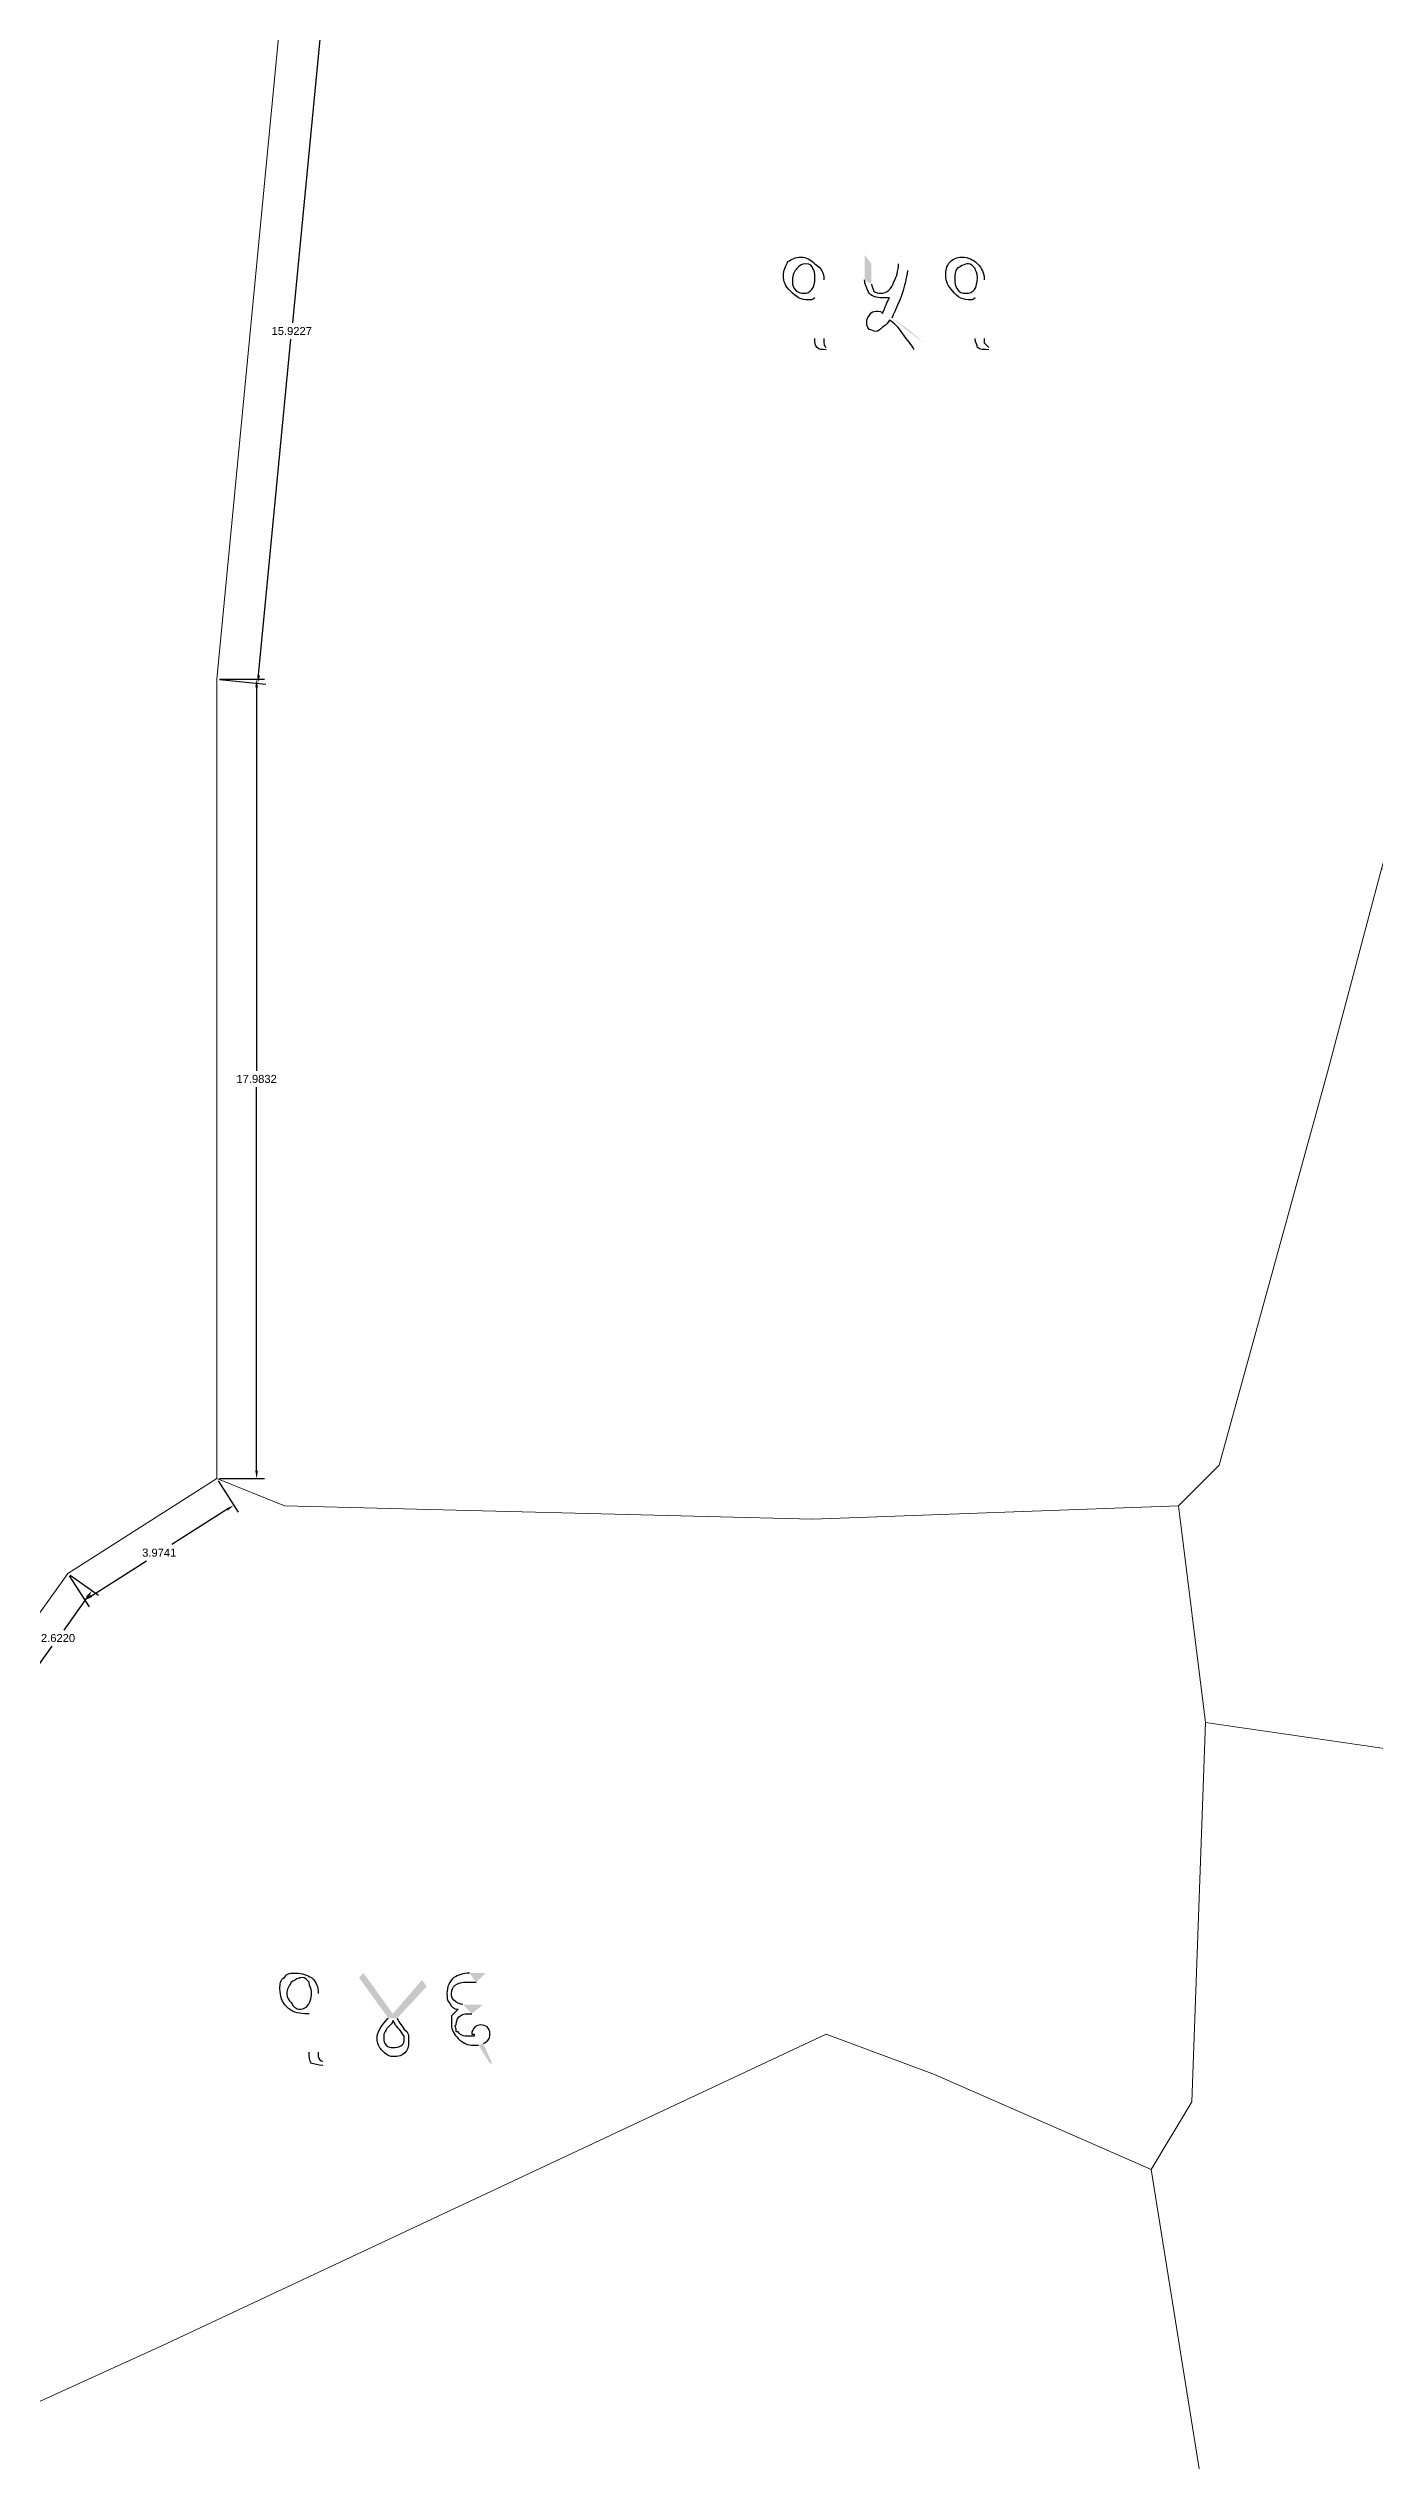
# Model space of a CAD drawing. Header units: metres. Extents: x 345912 to 349030, y 3061206 to 3061792.
# Drawn here: x 345958 to 345987.9, y 3061398.5 to 3061452.7 of the extents above; entities that cross this region are included whole.
import ezdxf

# ---------------------------------------------------------------- set-up
doc = ezdxf.new("R2010")
doc.units = ezdxf.units.M
doc.header["$MEASUREMENT"] = 0
doc.header["$PDMODE"] = 98
doc.header["$PDSIZE"] = 0.25
for name, color, linetype in [('Features', 5, 'Continuous'), ('PDF5_Geometry', 7, 'Continuous'), ('PDF5_Solid Fills', 7, 'Continuous')]:
    doc.layers.add(name, color=color, linetype=linetype)
doc.styles.get("Standard").update_dxf_attribs({"font": 'arial.ttf'})
doc.dimstyles.get("Standard").update_dxf_attribs({"dimtxt": 0.18, "dimasz": 0.18, "dimexe": 0.18, "dimexo": 0.0625, "dimgap": 0.09, "dimtad": 0, "dimtih": 1, "dimtoh": 1, "dimdec": 4, "dimzin": 0, "dimdsep": 46, "dimtxsty": 'Standard', "dimcen": 0.09, "dimadec": 0, "dimazin": 0, "dimtfac": 1, "dimtdec": 4, "dimtofl": 0, "dimtmove": 0, "dimatfit": 3, "dimfxl": 1, "dimtolj": 1, "dimtzin": 0, "dimarcsym": 0})

# ---------------------------------------------------------------- blocks, each defined once
blk = doc.blocks.new('*D17')
at = {"layer": 'Defpoints', "color": 0, "transparency": 16777216}
for p in [(345963.346, 3061454.382), (345964.272, 3061454.293), (345961.822, 3061438.533)]:
    blk.add_point(p, dxfattribs=at)
at = {"layer": 'Features', "color": 0, "lineweight": -2, "transparency": 16777216}
for p, q in [((345963.408, 3061454.376), (345964.451, 3061454.276)), ((345964.255, 3061454.114), (345963.527, 3061446.55)), ((345962.765, 3061438.623), (345963.492, 3061446.187)), ((345961.884, 3061438.527), (345962.927, 3061438.427))]:
    blk.add_line(p, q, dxfattribs=at)
at = {"layer": 'Features', "color": 0, "transparency": 16777216}
for points in [[(345964.225, 3061454.117), (345964.285, 3061454.111), (345964.272, 3061454.293)], [(345962.735, 3061438.626), (345962.795, 3061438.62), (345962.748, 3061438.444)]]:
    blk.add_solid(points, dxfattribs=at)
at = {"layer": 'Features', "color": 0, "transparency": 16777216, "insert": (345963.51, 3061446.369), "char_height": 0.18, "attachment_point": 5}
blk.add_mtext('\\A1;15.9227', dxfattribs=at)
blk = doc.blocks.new('*D18')
at = {"layer": 'Defpoints', "color": 0, "transparency": 16777216}
for p in [(345961.822, 3061438.533), (345962.719, 3061438.533), (345961.822, 3061420.55)]:
    blk.add_point(p, dxfattribs=at)
at = {"layer": 'Features', "color": 0, "lineweight": -2, "transparency": 16777216}
for p, q in [((345961.884, 3061438.533), (345962.899, 3061438.533)), ((345962.719, 3061438.353), (345962.719, 3061429.723)), ((345962.719, 3061420.73), (345962.719, 3061429.359)), ((345961.884, 3061420.55), (345962.899, 3061420.55))]:
    blk.add_line(p, q, dxfattribs=at)
at = {"layer": 'Features', "color": 0, "transparency": 16777216}
for points in [[(345962.689, 3061438.353), (345962.749, 3061438.353), (345962.719, 3061438.533)], [(345962.689, 3061420.73), (345962.749, 3061420.73), (345962.719, 3061420.55)]]:
    blk.add_solid(points, dxfattribs=at)
at = {"layer": 'Features', "color": 0, "transparency": 16777216, "insert": (345962.719, 3061429.541), "char_height": 0.18, "attachment_point": 5}
blk.add_mtext('\\A1;17.9832', dxfattribs=at)
blk = doc.blocks.new('*D19')
at = {"layer": 'Defpoints', "color": 0, "transparency": 16777216}
for p in [(345961.822, 3061420.55), (345958.469, 3061418.416), (345958.851, 3061417.815)]:
    blk.add_point(p, dxfattribs=at)
at = {"layer": 'Features', "color": 0, "lineweight": -2, "transparency": 16777216}
for p, q in [((345961.855, 3061420.497), (345962.301, 3061419.797)), ((345962.052, 3061419.852), (345960.813, 3061419.064)), ((345959.003, 3061417.912), (345960.242, 3061418.7)), ((345958.502, 3061418.363), (345958.948, 3061417.664))]:
    blk.add_line(p, q, dxfattribs=at)
at = {"layer": 'Features', "color": 0, "transparency": 16777216}
for points in [[(345962.036, 3061419.878), (345962.068, 3061419.827), (345962.204, 3061419.949)], [(345958.987, 3061417.937), (345959.019, 3061417.887), (345958.851, 3061417.815)]]:
    blk.add_solid(points, dxfattribs=at)
at = {"layer": 'Features', "color": 0, "transparency": 16777216, "insert": (345960.528, 3061418.882), "char_height": 0.18, "attachment_point": 5}
blk.add_mtext('\\A1;3.9741', dxfattribs=at)
blk = doc.blocks.new('*D20')
at = {"layer": 'Defpoints', "color": 0, "transparency": 16777216}
for p in [(345958.469, 3061418.416), (345956.945, 3061416.282), (345957.488, 3061415.894)]:
    blk.add_point(p, dxfattribs=at)
at = {"layer": 'Features', "color": 0, "lineweight": -2, "transparency": 16777216}
for p, q in [((345958.52, 3061418.38), (345959.159, 3061417.923)), ((345958.908, 3061417.881), (345958.38, 3061417.143)), ((345957.593, 3061416.041), (345958.12, 3061416.779)), ((345956.996, 3061416.246), (345957.635, 3061415.79))]:
    blk.add_line(p, q, dxfattribs=at)
at = {"layer": 'Features', "color": 0, "transparency": 16777216}
for points in [[(345958.883, 3061417.899), (345958.932, 3061417.864), (345959.012, 3061418.028)], [(345957.569, 3061416.058), (345957.617, 3061416.023), (345957.488, 3061415.894)]]:
    blk.add_solid(points, dxfattribs=at)
at = {"layer": 'Features', "color": 0, "transparency": 16777216, "insert": (345958.25, 3061416.961), "char_height": 0.18, "attachment_point": 5}
blk.add_mtext('\\A1;2.6220', dxfattribs=at)

msp = doc.modelspace()

# ---------------------------------------------------------------- hatches: boundary and pattern name
at = {"layer": 'PDF5_Solid Fills', "transparency": 33554559}
h = msp.add_hatch(color=256, dxfattribs=at)
h.paths.add_polyline_path([(345975.48694, 3061447.52444), (345975.48694, 3061446.20364)], flags=0)
h.paths.add_polyline_path([(345975.53774, 3061446.00044), (345975.53774, 3061445.94964)], flags=0)
h.paths.add_polyline_path([(345977.16334, 3061447.88004), (345977.36654, 3061447.72764)], flags=0)
h.paths.add_polyline_path([(345977.72214, 3061446.10204, 0.05915123), (345977.01094, 3061446.66084)], flags=0)
h.paths.add_polyline_path([(345977.72214, 3061446.10204), (345977.51894, 3061445.94964)], flags=0)
h.paths.add_polyline_path([(345976.40134, 3061447.52444), (345976.40134, 3061448.08324), (345976.55374, 3061447.88004), (345976.55374, 3061447.42284)], flags=0)
h.paths.add_polyline_path([(345979.09374, 3061447.52444), (345979.09374, 3061446.20364)], flags=0)
h.paths.add_polyline_path([(345979.19534, 3061446.00044), (345979.19534, 3061445.94964)], flags=0)
h = msp.add_hatch(color=256, dxfattribs=at)
h.paths.add_polyline_path([(345964.10774, 3061408.96724), (345964.10774, 3061407.64644)], flags=0)
h.paths.add_polyline_path([(345964.20934, 3061407.44324), (345964.20934, 3061407.34164)], flags=0)
h.paths.add_polyline_path([(345965.68254, 3061408.40844), (345965.02214, 3061409.32284), (345965.12374, 3061409.42444), (345965.78414, 3061408.51004), (345966.44454, 3061409.27204), (345966.54614, 3061409.11964), (345965.88574, 3061408.40844)], flags=0)
h.paths.add_polyline_path([(345967.66374, 3061409.22124), (345967.86694, 3061409.42444), (345967.51134, 3061409.42444)], flags=0)
h.paths.add_polyline_path([(345967.71454, 3061407.79884), (345967.96854, 3061407.39244), (345968.01934, 3061407.39244), (345967.81614, 3061407.84964)], flags=0)
h.paths.add_polyline_path([(345967.56214, 3061408.51004), (345967.81614, 3061408.71324), (345967.35894, 3061408.71324)], flags=0)

# ---------------------------------------------------------------- linework, layer by layer
at = {"layer": 'PDF5_Geometry', "lineweight": 9}
for points in [[(346004.18894, 3061484.55764), (346000.83614, 3061472.97524), (345999.00733, 3061466.87924), (345997.48334, 3061464.44084), (345995.04494, 3061460.78324), (345994.13054, 3061454.99204), (345989.55854, 3061439.44724), (345988.03454, 3061434.26564), (345986.81534, 3061429.69364), (345984.37694, 3061420.85444), (345983.46254, 3061419.94004), (345975.23294, 3061419.63524), (345963.34574, 3061419.94004), (345961.82174, 3061420.54964), (345961.82174, 3061438.53284), (345963.34574, 3061454.38244), (345963.04094, 3061458.34484), (345961.82174, 3061473.88964), (345959.99294, 3061484.25284), (345962.12654, 3061484.86244), (345968.22254, 3061485.16724), (345977.36654, 3061485.16724), (345989.55854, 3061485.16724), (345999.31214, 3061484.55764)], [(346004.18894, 3061484.55764), (346000.83614, 3061472.97524), (345999.00733, 3061466.87924), (345997.48334, 3061464.44084), (345995.04494, 3061460.78324), (345994.13054, 3061454.99204), (345989.55854, 3061439.44724), (345988.03454, 3061434.26564), (345986.81534, 3061429.69364), (345984.37694, 3061420.85444), (345983.46254, 3061419.94004), (345975.23294, 3061419.63524), (345963.34574, 3061419.94004), (345961.82174, 3061420.54964), (345961.82174, 3061438.53284), (345963.34574, 3061454.38244), (345963.04094, 3061458.34484), (345961.82174, 3061473.88964), (345959.99294, 3061484.25284), (345962.12654, 3061484.86244), (345968.22254, 3061485.16724), (345977.36654, 3061485.16724), (345989.55854, 3061485.16724), (345999.31214, 3061484.55764)], [(345961.82174, 3061420.54964), (345958.46894, 3061418.41604), (345956.94494, 3061416.28244), (345952.06814, 3061421.15924), (345948.10574, 3061417.50164), (345944.75294, 3061415.06324), (345942.31454, 3061418.41604), (345947.80094, 3061424.51204), (345945.97214, 3061431.82724), (345944.14334, 3061434.26564), (345940.18094, 3061444.32404), (345940.79054, 3061450.11524), (345944.44814, 3061463.22164), (345947.19134, 3061479.37604), (345959.99294, 3061484.25284), (345961.82174, 3061473.88964), (345963.04094, 3061458.34484), (345963.34574, 3061454.38244), (345961.82174, 3061438.53284)], [(345961.82174, 3061420.54964), (345958.46894, 3061418.41604), (345956.94494, 3061416.28244), (345952.06814, 3061421.15924), (345948.10574, 3061417.50164), (345944.75294, 3061415.06324), (345942.31454, 3061418.41604), (345947.80094, 3061424.51204), (345945.97214, 3061431.82724), (345944.14334, 3061434.26564), (345940.18094, 3061444.32404), (345940.79054, 3061450.11524), (345944.44814, 3061463.22164), (345947.19134, 3061479.37604), (345959.99294, 3061484.25284), (345961.82174, 3061473.88964), (345963.04094, 3061458.34484), (345963.34574, 3061454.38244), (345961.82174, 3061438.53284)], [(346054.78574, 3061422.68324), (346053.87134, 3061418.11123), (346051.12814, 3061404.39524), (346043.81293, 3061405.30964), (346027.96334, 3061408.35764), (346002.96974, 3061412.32004), (345984.07214, 3061415.06324), (345983.46254, 3061419.94004), (345984.37694, 3061420.85444), (345986.81534, 3061429.69364), (345988.03454, 3061434.26564), (346022.17214, 3061428.47444)], [(346054.78574, 3061422.68324), (346053.87134, 3061418.11123), (346051.12814, 3061404.39524), (346043.81293, 3061405.30964), (346027.96334, 3061408.35764), (346002.96974, 3061412.32004), (345984.07214, 3061415.06324), (345983.46254, 3061419.94004), (345984.37694, 3061420.85444), (345986.81534, 3061429.69364), (345988.03454, 3061434.26564), (346022.17214, 3061428.47444)], [(345983.46254, 3061419.94004), (345984.07214, 3061415.06324), (345983.76733, 3061406.52884), (345982.85293, 3061405.00484), (345977.97614, 3061407.13844), (345975.53774, 3061408.05284), (345960.60254, 3061401.04244), (345950.54414, 3061396.47044), (345949.93454, 3061401.04244), (345947.80094, 3061408.66244), (345950.84894, 3061411.10084), (345953.28734, 3061412.32004), (345956.94494, 3061416.28244), (345958.46894, 3061418.41604), (345961.82174, 3061420.54964), (345963.34574, 3061419.94004), (345975.23294, 3061419.63524)], [(345983.46254, 3061419.94004), (345984.07214, 3061415.06324), (345983.76733, 3061406.52884), (345982.85293, 3061405.00484), (345977.97614, 3061407.13844), (345975.53774, 3061408.05284), (345960.60254, 3061401.04244), (345950.54414, 3061396.47044), (345949.93454, 3061401.04244), (345947.80094, 3061408.66244), (345950.84894, 3061411.10084), (345953.28734, 3061412.32004), (345956.94494, 3061416.28244), (345958.46894, 3061418.41604), (345961.82174, 3061420.54964), (345963.34574, 3061419.94004), (345975.23294, 3061419.63524)], [(346021.56254, 3061389.46004), (346014.85694, 3061390.37444), (345984.37694, 3061396.16564), (345984.07214, 3061397.38484), (345982.85293, 3061405.00484), (345983.76733, 3061406.52884), (345984.07214, 3061415.06324), (346002.96974, 3061412.32004), (346023.69614, 3061408.96724)], [(346021.56254, 3061389.46004), (346014.85694, 3061390.37444), (345984.37694, 3061396.16564), (345984.07214, 3061397.38484), (345982.85293, 3061405.00484), (345983.76733, 3061406.52884), (345984.07214, 3061415.06324), (346002.96974, 3061412.32004), (346023.69614, 3061408.96724)], [(345982.85293, 3061405.00484), (345984.07214, 3061397.38484), (345968.52734, 3061389.46004), (345958.16414, 3061383.66884), (345954.20174, 3061382.14485), (345950.54414, 3061396.47044), (345960.60254, 3061401.04244), (345975.53774, 3061408.05284), (345977.97614, 3061407.13844)], [(345982.85293, 3061405.00484), (345984.07214, 3061397.38484), (345968.52734, 3061389.46004), (345958.16414, 3061383.66884), (345954.20174, 3061382.14485), (345950.54414, 3061396.47044), (345960.60254, 3061401.04244), (345975.53774, 3061408.05284), (345977.97614, 3061407.13844)]]:
    msp.add_lwpolyline(points, close=True, dxfattribs=at)
at = {"layer": 'PDF5_Geometry', "lineweight": 25}
for points in [[(345974.57254, 3061447.62604), (345974.57254, 3061447.72764), (345974.62334, 3061447.82924), (345974.67414, 3061447.93084)], [(345974.67414, 3061447.93084), (345974.77574, 3061447.98164), (345974.82654, 3061448.03244), (345974.97894, 3061448.03244)], [(345974.87734, 3061447.77844), (345974.82654, 3061447.72764), (345974.77574, 3061447.62604), (345974.77574, 3061447.52444)], [(345975.08054, 3061447.88004), (345974.97894, 3061447.88004), (345974.92814, 3061447.82924), (345974.87734, 3061447.77844)], [(345974.97894, 3061448.03244), (345975.08054, 3061448.03244), (345975.18214, 3061447.98164), (345975.28374, 3061447.88004)], [(345975.23294, 3061447.77844), (345975.23294, 3061447.82924), (345975.18214, 3061447.88004), (345975.08054, 3061447.88004)], [(345975.28374, 3061447.57524), (345975.28374, 3061447.67684), (345975.28374, 3061447.72764), (345975.23294, 3061447.77844)], [(345975.28374, 3061447.88004), (345975.43614, 3061447.77844), (345975.48694, 3061447.67684), (345975.48694, 3061447.52444)], [(345977.06174, 3061447.47364), (345977.11254, 3061447.57524), (345977.16334, 3061447.72764), (345977.16334, 3061447.88004)], [(345978.23014, 3061447.62604), (345978.23014, 3061447.72764), (345978.23014, 3061447.82924), (345978.33174, 3061447.93084)], [(345978.33174, 3061447.93084), (345978.38254, 3061447.98164), (345978.48414, 3061448.03244), (345978.58574, 3061448.03244)], [(345978.48414, 3061447.77844), (345978.43334, 3061447.72764), (345978.43334, 3061447.62604), (345978.43334, 3061447.52444)], [(345978.73814, 3061447.88004), (345978.63654, 3061447.88004), (345978.58574, 3061447.82924), (345978.48414, 3061447.77844)], [(345978.58574, 3061448.03244), (345978.73814, 3061448.03244), (345978.83974, 3061447.98164), (345978.94134, 3061447.88004)], [(345978.89054, 3061447.77844), (345978.83974, 3061447.82924), (345978.78894, 3061447.88004), (345978.73814, 3061447.88004)], [(345978.94134, 3061447.57524), (345978.94134, 3061447.67684), (345978.89054, 3061447.72764), (345978.89054, 3061447.77844)], [(345978.94134, 3061447.88004), (345979.04294, 3061447.77844), (345979.09374, 3061447.67684), (345979.09374, 3061447.52444)], [(345974.72494, 3061447.27044), (345974.62334, 3061447.37204), (345974.57254, 3061447.47364), (345974.57254, 3061447.62604)], [(345975.13134, 3061447.06724), (345974.97894, 3061447.06724), (345974.87734, 3061447.11804), (345974.72494, 3061447.27044)], [(345974.77574, 3061447.52444), (345974.77574, 3061447.47364), (345974.77574, 3061447.37204), (345974.82654, 3061447.32124)], [(345974.82654, 3061447.32124), (345974.87734, 3061447.21964), (345974.97894, 3061447.21964), (345975.02974, 3061447.21964)], [(345975.02974, 3061447.21964), (345975.18214, 3061447.21964), (345975.28374, 3061447.32124), (345975.28374, 3061447.57524)], [(345976.50294, 3061447.21964), (345976.45214, 3061447.32124), (345976.40134, 3061447.42284), (345976.40134, 3061447.52444)], [(345976.85854, 3061447.11804), (345976.70614, 3061447.11804), (345976.60454, 3061447.11804), (345976.50294, 3061447.21964)], [(345976.55374, 3061447.42284), (345976.55374, 3061447.37204), (345976.60454, 3061447.32124), (345976.60454, 3061447.27044)], [(345976.60454, 3061447.27044), (345976.65534, 3061447.21964), (345976.70614, 3061447.21964), (345976.75694, 3061447.21964)], [(345976.75694, 3061447.21964), (345976.90934, 3061447.21964), (345977.01094, 3061447.32124), (345977.06174, 3061447.47364)], [(345977.36654, 3061447.72764), (345977.31574, 3061447.37204), (345977.21414, 3061447.06724), (345977.01094, 3061446.66084)], [(345978.38254, 3061447.27044), (345978.28094, 3061447.37204), (345978.23014, 3061447.47364), (345978.23014, 3061447.62604)], [(345978.78894, 3061447.06724), (345978.63654, 3061447.06724), (345978.48414, 3061447.11804), (345978.38254, 3061447.27044)], [(345978.43334, 3061447.52444), (345978.43334, 3061447.47364), (345978.43334, 3061447.37204), (345978.48414, 3061447.32124)], [(345978.48414, 3061447.32124), (345978.53494, 3061447.21964), (345978.58574, 3061447.21964), (345978.68734, 3061447.21964)], [(345978.68734, 3061447.21964), (345978.83974, 3061447.21964), (345978.94134, 3061447.32124), (345978.94134, 3061447.57524)], [(345975.28374, 3061447.11804), (345975.23294, 3061447.06724), (345975.18214, 3061447.06724), (345975.13134, 3061447.06724)], [(345976.45214, 3061446.55924), (345976.45214, 3061446.61004), (345976.45214, 3061446.66084), (345976.50294, 3061446.71164)], [(345976.50294, 3061446.71164), (345976.55374, 3061446.81324), (345976.60454, 3061446.81324), (345976.65534, 3061446.81324)], [(345976.65534, 3061446.81324), (345976.70614, 3061446.81324), (345976.80774, 3061446.81324), (345976.80774, 3061446.76244)], [(345976.80774, 3061446.76244), (345976.85854, 3061446.91484), (345976.90934, 3061447.01644), (345976.96014, 3061447.11804)], [(345976.96014, 3061447.11804), (345976.90934, 3061447.11804), (345976.85854, 3061447.11804), (345976.85854, 3061447.11804)], [(345978.89054, 3061447.11804), (345978.83974, 3061447.06724), (345978.78894, 3061447.06724), (345978.78894, 3061447.06724)], [(345975.33454, 3061446.00044), (345975.28374, 3061446.05124), (345975.28374, 3061446.10204), (345975.28374, 3061446.20364)], [(345975.48694, 3061446.20364), (345975.48694, 3061446.15284), (345975.48694, 3061446.10204), (345975.48694, 3061446.10204)], [(345976.50294, 3061446.40684), (345976.45214, 3061446.45764), (345976.45214, 3061446.50844), (345976.45214, 3061446.55924)], [(345976.65534, 3061446.35604), (345976.60454, 3061446.35604), (345976.55374, 3061446.40684), (345976.50294, 3061446.40684)], [(345976.80774, 3061446.45764), (345976.75694, 3061446.40684), (345976.70614, 3061446.35604), (345976.65534, 3061446.35604)], [(345976.96014, 3061446.61004), (345976.90934, 3061446.55924), (345976.90934, 3061446.50844), (345976.80774, 3061446.45764)], [(345977.26494, 3061446.30524), (345977.16334, 3061446.45764), (345977.06174, 3061446.55924), (345976.96014, 3061446.61004)], [(345977.51894, 3061445.94964), (345977.46814, 3061446.05124), (345977.36654, 3061446.15284), (345977.26494, 3061446.30524)], [(345978.94134, 3061446.00044), (345978.94134, 3061446.05124), (345978.89054, 3061446.10204), (345978.89054, 3061446.20364)], [(345979.09374, 3061446.20364), (345979.09374, 3061446.15284), (345979.09374, 3061446.10204), (345979.09374, 3061446.10204)], [(345975.53774, 3061445.94964), (345975.43614, 3061445.94964), (345975.38534, 3061445.94964), (345975.33454, 3061446.00044)], [(345975.48694, 3061446.10204), (345975.48694, 3061446.05124), (345975.48694, 3061446.05124), (345975.53774, 3061446.00044)], [(345979.19534, 3061445.94964), (345979.09374, 3061445.94964), (345978.99214, 3061445.94964), (345978.94134, 3061446.00044)], [(345979.09374, 3061446.10204), (345979.14454, 3061446.05124), (345979.14454, 3061446.05124), (345979.19534, 3061446.00044)], [(345963.24414, 3061409.06884), (345963.24414, 3061409.17044), (345963.24414, 3061409.27204), (345963.34574, 3061409.32284)], [(345963.34574, 3061409.32284), (345963.39654, 3061409.42444), (345963.49814, 3061409.42444), (345963.59974, 3061409.42444)], [(345963.75214, 3061409.32284), (345963.65054, 3061409.32284), (345963.59974, 3061409.27204), (345963.49814, 3061409.22124)], [(345963.59974, 3061409.42444), (345963.75214, 3061409.42444), (345963.85374, 3061409.37364), (345963.95534, 3061409.32284)], [(345963.90454, 3061409.22124), (345963.85374, 3061409.27204), (345963.80294, 3061409.32284), (345963.75214, 3061409.32284)], [(345963.95534, 3061409.32284), (345964.05694, 3061409.22124), (345964.10774, 3061409.11964), (345964.10774, 3061408.96724)], [(345967.15574, 3061409.32284), (345967.05414, 3061409.22124), (345967.00334, 3061409.11964), (345967.00334, 3061408.96724)], [(345967.51134, 3061409.42444), (345967.35894, 3061409.42444), (345967.25734, 3061409.37364), (345967.15574, 3061409.32284)], [(345963.39654, 3061408.66244), (345963.29494, 3061408.76404), (345963.24414, 3061408.91644), (345963.24414, 3061409.06884)], [(345963.49814, 3061409.22124), (345963.44734, 3061409.11964), (345963.39654, 3061409.06884), (345963.39654, 3061408.96724)], [(345963.39654, 3061408.96724), (345963.39654, 3061408.86564), (345963.44734, 3061408.81484), (345963.49814, 3061408.76404)], [(345963.49814, 3061408.76404), (345963.54894, 3061408.66244), (345963.59974, 3061408.61164), (345963.70134, 3061408.61164)], [(345963.70134, 3061408.61164), (345963.85374, 3061408.61164), (345963.95534, 3061408.76404), (345963.95534, 3061409.01804)], [(345963.95534, 3061409.01804), (345963.95534, 3061409.06884), (345963.90454, 3061409.11964), (345963.90454, 3061409.22124)], [(345967.00334, 3061408.96724), (345967.00334, 3061408.86564), (345967.00334, 3061408.81484), (345967.05414, 3061408.76404)], [(345967.05414, 3061408.76404), (345967.10494, 3061408.66244), (345967.15574, 3061408.61164), (345967.25734, 3061408.61164)], [(345967.10494, 3061408.96724), (345967.10494, 3061409.11964), (345967.20654, 3061409.22124), (345967.46054, 3061409.22124)], [(345967.15574, 3061408.81484), (345967.10494, 3061408.86564), (345967.10494, 3061408.91644), (345967.10494, 3061408.96724)], [(345967.35894, 3061408.71324), (345967.30814, 3061408.71324), (345967.20654, 3061408.76404), (345967.15574, 3061408.81484)], [(345967.46054, 3061409.22124), (345967.46054, 3061409.22124), (345967.51134, 3061409.22124), (345967.56214, 3061409.22124)], [(345967.56214, 3061409.22124), (345967.61294, 3061409.22124), (345967.66374, 3061409.22124), (345967.66374, 3061409.22124)], [(345963.80294, 3061408.51004), (345963.65054, 3061408.51004), (345963.49814, 3061408.56084), (345963.39654, 3061408.66244)], [(345963.90454, 3061408.51004), (345963.85374, 3061408.51004), (345963.80294, 3061408.51004), (345963.80294, 3061408.51004)], [(345965.42854, 3061407.95124), (345965.42854, 3061408.10364), (345965.53014, 3061408.25604), (345965.68254, 3061408.40844)], [(345965.68254, 3061408.20524), (345965.63174, 3061408.15444), (345965.63174, 3061408.15444), (345965.58094, 3061408.05284)], [(345965.78414, 3061408.35764), (345965.78414, 3061408.30684), (345965.73334, 3061408.25604), (345965.68254, 3061408.20524)], [(345965.83494, 3061408.25604), (345965.83494, 3061408.25604), (345965.83494, 3061408.30684), (345965.78414, 3061408.35764)], [(345965.93654, 3061408.15444), (345965.93654, 3061408.15444), (345965.88574, 3061408.20524), (345965.83494, 3061408.25604)], [(345965.88574, 3061408.40844), (345965.88574, 3061408.35764), (345965.98734, 3061408.25604), (345966.03814, 3061408.15444)], [(345966.03814, 3061408.00204), (345965.98734, 3061408.05284), (345965.98734, 3061408.10364), (345965.93654, 3061408.15444)], [(345966.03814, 3061408.15444), (345966.13974, 3061408.10364), (345966.13974, 3061408.00204), (345966.13974, 3061407.90044)], [(345967.25734, 3061408.61164), (345967.20654, 3061408.56084), (345967.15574, 3061408.51004), (345967.10494, 3061408.45924)], [(345967.10494, 3061408.45924), (345967.10494, 3061408.40844), (345967.10494, 3061408.35764), (345967.10494, 3061408.25604)], [(345967.10494, 3061408.25604), (345967.10494, 3061408.15444), (345967.15574, 3061408.05284), (345967.25734, 3061407.95124)], [(345967.20654, 3061408.15444), (345967.20654, 3061408.20524), (345967.15574, 3061408.25604), (345967.20654, 3061408.25604)], [(345967.20654, 3061408.25604), (345967.20654, 3061408.35764), (345967.25734, 3061408.45924), (345967.30814, 3061408.45924)], [(345967.25734, 3061408.10364), (345967.20654, 3061408.10364), (345967.20654, 3061408.10364), (345967.20654, 3061408.15444)], [(345967.30814, 3061408.45924), (345967.35894, 3061408.51004), (345967.46054, 3061408.51004), (345967.56214, 3061408.51004)], [(345967.76534, 3061408.25604), (345967.66374, 3061408.25604), (345967.61294, 3061408.20524), (345967.56214, 3061408.10364)], [(345967.96854, 3061408.05284), (345967.96854, 3061408.20524), (345967.86694, 3061408.25604), (345967.76534, 3061408.25604)], [(345963.95534, 3061407.39244), (345963.90454, 3061407.44324), (345963.90454, 3061407.54484), (345963.90454, 3061407.64644)], [(345964.10774, 3061407.64644), (345964.10774, 3061407.59564), (345964.10774, 3061407.54484), (345964.10774, 3061407.54484)], [(345965.53014, 3061407.69724), (345965.47934, 3061407.74804), (345965.42854, 3061407.84964), (345965.42854, 3061407.95124)], [(345965.78414, 3061407.54484), (345965.68254, 3061407.54484), (345965.63174, 3061407.59564), (345965.53014, 3061407.69724)], [(345965.58094, 3061408.05284), (345965.58094, 3061408.05284), (345965.58094, 3061408.00204), (345965.58094, 3061407.95124)], [(345965.58094, 3061407.95124), (345965.58094, 3061407.90044), (345965.58094, 3061407.84964), (345965.63174, 3061407.79884)], [(345965.63174, 3061407.79884), (345965.68254, 3061407.74804), (345965.73334, 3061407.74804), (345965.78414, 3061407.74804)], [(345965.78414, 3061407.74804), (345965.93654, 3061407.74804), (345966.03814, 3061407.79884), (345966.03814, 3061407.90044)], [(345966.13974, 3061407.90044), (345966.13974, 3061407.64644), (345966.03814, 3061407.54484), (345965.78414, 3061407.54484)], [(345966.03814, 3061407.90044), (345966.03814, 3061407.95124), (345966.03814, 3061407.95124), (345966.03814, 3061408.00204)], [(345967.56214, 3061408.00204), (345967.40974, 3061408.00204), (345967.30814, 3061408.00204), (345967.25734, 3061408.10364)], [(345967.25734, 3061407.95124), (345967.35894, 3061407.84964), (345967.46054, 3061407.79884), (345967.61294, 3061407.79884)], [(345967.56214, 3061408.10364), (345967.56214, 3061408.10364), (345967.56214, 3061408.10364), (345967.56214, 3061408.05284)], [(345967.56214, 3061408.05284), (345967.56214, 3061408.05284), (345967.56214, 3061408.05284), (345967.61294, 3061408.05284)], [(345967.61294, 3061408.00204), (345967.61294, 3061408.00204), (345967.56214, 3061408.00204), (345967.56214, 3061408.00204)], [(345967.61294, 3061408.05284), (345967.61294, 3061408.00204), (345967.61294, 3061408.00204), (345967.61294, 3061408.00204)], [(345967.61294, 3061407.79884), (345967.66374, 3061407.79884), (345967.66374, 3061407.79884), (345967.71454, 3061407.79884)], [(345967.81614, 3061407.84964), (345967.86694, 3061407.84964), (345967.91774, 3061407.90044), (345967.91774, 3061407.90044)], [(345967.91774, 3061407.90044), (345967.96854, 3061407.95124), (345967.96854, 3061408.00204), (345967.96854, 3061408.05284)], [(345964.20934, 3061407.34164), (345964.10774, 3061407.34164), (345964.00614, 3061407.39244), (345963.95534, 3061407.39244)], [(345964.10774, 3061407.54484), (345964.10774, 3061407.49404), (345964.15854, 3061407.44324), (345964.20934, 3061407.44324)]]:
    msp.add_open_spline(points, degree=3, dxfattribs=at)

# ---------------------------------------------------------------- dimensions: what is measured, and where the dimension line sits
at = {"layer": 'Features'}
for p1, p2, distance, picture, middle in [((345961.82174, 3061438.53284), (345963.34574, 3061454.38244), -0.93045, '*D17', (345963.50992, 3061446.36858)), ((345961.82174, 3061420.54964), (345958.46894, 3061418.41604), 0.71189, '*D19', (345960.52753, 3061418.88225)), ((345958.46894, 3061418.41604), (345956.94494, 3061416.28244), 0.66782, '*D20', (345958.25036, 3061416.96108))]:
    dim = msp.add_aligned_dim(p1=p1, p2=p2, distance=distance, dimstyle='Standard', dxfattribs=at)
    dim.commit()
    dim.dimension.update_dxf_attribs({"geometry": picture, "text_midpoint": middle})
dim = msp.add_linear_dim(base=(345962.71915, 3061438.53284), p1=(345961.82174, 3061420.54964), p2=(345961.82174, 3061438.53284), angle=90, dimstyle='Standard', dxfattribs=at)
dim.commit()
dim.dimension.update_dxf_attribs({"geometry": '*D18', "text_midpoint": (345962.71915, 3061429.54124)})

doc.saveas('drawing.dxf')
